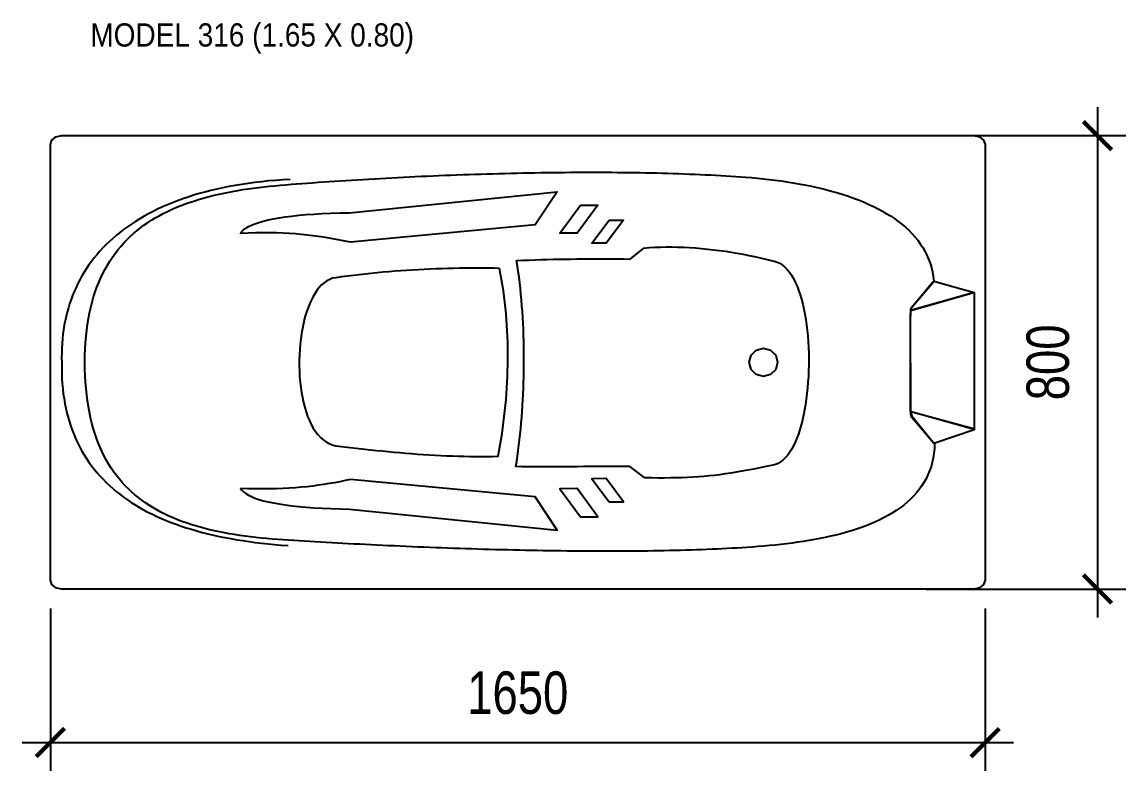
# Model space of a CAD drawing. Extents: x 2134 to 13747, y 1479 to 10829.
# Drawn here: x 11770 to 13718, y 5393 to 6714 of the extents above; entities that cross this region are included whole.
import ezdxf
from ezdxf.enums import TextEntityAlignment as Align

# ---------------------------------------------------------------- set-up
doc = ezdxf.new("R2010")
doc.units = 0
doc.layers.get('0').update_dxf_attribs({"linetype": 'CONTINUOUS'})
doc.layers.get('DEFPOINTS').update_dxf_attribs({"linetype": 'CONTINUOUS'})
for name, color, linetype in [('DIM', 4, 'CONTINUOUS'), ('DWGMODELS_COM', 250, 'CONTINUOUS'), ('TEXT', 3, 'CONTINUOUS')]:
    doc.layers.add(name, color=color, linetype=linetype)
doc.styles.add('KOTE', font='romrust.shx', dxfattribs={"width": 0.8})
doc.styles.add('SN0', font='Arial')
doc.dimstyles.new('CAD-BLOCK_COM_50', dxfattribs={"dimscale": 50, "dimtxt": 1.5, "dimasz": 1, "dimexe": 1, "dimexo": 1, "dimgap": 1, "dimtad": 1, "dimdec": 0, "dimzin": 1, "dimtxsty": 'KOTE', "dimblk": 'ARCHTICK', "dimcen": 0, "dimdle": 1, "dimclrd": 4, "dimclre": 4, "dimclrt": 7, "dimazin": 3, "dimtfac": 0.666667, "dimtdec": 0, "dimtix": 1, "dimtmove": 0, "dimatfit": 3, "dimtvp": 1, "dimtolj": 1})

# ---------------------------------------------------------------- blocks, each defined once
blk = doc.blocks.new('MODELO_316')
at = {"color": 0}
for points in [[(-6.4182, 1.5748), (-0.0779, 1.5748), (-0.0387, 1.5664), (-0.0107, 1.5443), (0, 1.5134), (0, -1.5134), (-0.0107, -1.5443), (-0.0387, -1.5664), (-0.0779, -1.5748), (-6.4182, -1.5748), (-6.4574, -1.5664), (-6.4854, -1.5443), (-6.4961, -1.5134), (-6.4961, 1.5134), (-6.4854, 1.5443), (-6.4574, 1.5664), (-6.4182, 1.5748)], [(-4.8593, 1.2339), (-4.8228, 1.2368), (-4.7859, 1.2397), (-4.7488, 1.2425), (-4.7113, 1.2453), (-4.6737, 1.248), (-4.6357, 1.2507), (-4.5976, 1.2534), (-4.5592, 1.256), (-4.5206, 1.2586), (-4.4817, 1.2612), (-4.4426, 1.2637), (-4.4034, 1.2662), (-4.3639, 1.2686), (-4.3243, 1.271), (-4.2845, 1.2733), (-4.2445, 1.2756), (-4.2043, 1.2778), (-4.164, 1.28), (-4.1235, 1.2822), (-4.0829, 1.2843), (-4.0422, 1.2863), (-4.0014, 1.2883), (-3.9604, 1.2903), (-3.9193, 1.2922), (-3.8782, 1.294), (-3.8369, 1.2958), (-3.7956, 1.2975), (-3.7541, 1.2992), (-3.7127, 1.3008), (-3.6711, 1.3024), (-3.6295, 1.3039), (-3.5879, 1.3053), (-3.5462, 1.3067), (-3.5045, 1.308), (-3.4628, 1.3093), (-3.4211, 1.3105), (-3.3794, 1.3116), (-3.3377, 1.3127), (-3.296, 1.3137), (-3.2543, 1.3147), (-3.2127, 1.3155), (-3.1711, 1.3163), (-3.1295, 1.3171), (-3.088, 1.3177), (-3.0466, 1.3183), (-3.0052, 1.3189), (-2.9639, 1.3193), (-2.9227, 1.3197), (-2.8816, 1.32), (-2.8406, 1.3203), (-2.7997, 1.3204), (-2.7589, 1.3205), (-2.7183, 1.3205), (-2.6778, 1.3205), (-2.6374, 1.3203), (-2.5972, 1.3201), (-2.5572, 1.3198), (-2.5173, 1.3194), (-2.4776, 1.3189), (-2.438, 1.3184), (-2.3987, 1.3178), (-2.3596, 1.3171), (-2.3207, 1.3163), (-2.282, 1.3154), (-2.2435, 1.3144), (-2.2052, 1.3133), (-2.1672, 1.3122), (-2.1295, 1.311), (-2.092, 1.3096), (-2.0547, 1.3082), (-2.0178, 1.3067), (-1.9811, 1.3051), (-1.9447, 1.3034), (-1.9086, 1.3016), (-1.8728, 1.2998), (-1.8373, 1.2978), (-1.8021, 1.2957), (-1.7673, 1.2936), (-1.7328, 1.2913), (-1.6987, 1.2889), (-1.6649, 1.2865), (-1.6649, 1.2865), (-1.6238, 1.2832), (-1.5826, 1.2795), (-1.5414, 1.2753), (-1.5002, 1.2707), (-1.4591, 1.2657), (-1.4181, 1.2602), (-1.3773, 1.2542), (-1.3367, 1.2477), (-1.2963, 1.2408), (-1.2562, 1.2333), (-1.2164, 1.2253), (-1.177, 1.2167), (-1.138, 1.2076), (-1.0994, 1.198), (-1.0614, 1.1878), (-1.0238, 1.177), (-0.9869, 1.1656), (-0.9505, 1.1537), (-0.9149, 1.1411), (-0.8799, 1.1279), (-0.8457, 1.114), (-0.8122, 1.0996), (-0.7796, 1.0844), (-0.7479, 1.0687), (-0.7171, 1.0522), (-0.6872, 1.035), (-0.6583, 1.0172), (-0.6305, 0.9986), (-0.6038, 0.9794), (-0.5781, 0.9594), (-0.5537, 0.9386), (-0.5304, 0.9171), (-0.5084, 0.8949), (-0.4877, 0.8718), (-0.4684, 0.848), (-0.4504, 0.8234), (-0.4338, 0.798), (-0.4187, 0.7718), (-0.4051, 0.7447), (-0.393, 0.7168), (-0.3825, 0.6881), (-0.3737, 0.6584), (-0.3665, 0.628), (-0.361, 0.5966), (-0.3573, 0.5644), (-0.3573, 0.5644), (-0.0757, 0.4851), (-0.0755, -0.4679), (-0.3506, -0.5623), (-0.3514, -0.5622), (-0.3514, -0.5623), (-0.3512, -0.5647), (-0.3527, -0.599), (-0.3559, -0.6321), (-0.3609, -0.6642), (-0.3677, -0.6952), (-0.376, -0.7252), (-0.3861, -0.7542), (-0.3977, -0.7821), (-0.4108, -0.8091), (-0.4254, -0.8351), (-0.4415, -0.8602), (-0.459, -0.8844), (-0.4778, -0.9076), (-0.498, -0.9299), (-0.5194, -0.9514), (-0.5421, -0.972), (-0.566, -0.9917), (-0.591, -1.0107), (-0.6171, -1.0288), (-0.6442, -1.0462), (-0.6724, -1.0628), (-0.7016, -1.0786), (-0.7316, -1.0937), (-0.7626, -1.1081), (-0.7944, -1.1218), (-0.8269, -1.1348), (-0.8603, -1.1471), (-0.8943, -1.1589), (-0.929, -1.1699), (-0.9643, -1.1804), (-1.0002, -1.1903), (-1.0366, -1.1996), (-1.0735, -1.2084), (-1.1109, -1.2166), (-1.1487, -1.2244), (-1.1868, -1.2316), (-1.2252, -1.2383), (-1.2639, -1.2446), (-1.3028, -1.2504), (-1.3419, -1.2558), (-1.3811, -1.2608), (-1.4205, -1.2654), (-1.4599, -1.2697), (-1.4992, -1.2735), (-1.5386, -1.2771), (-1.5779, -1.2803), (-1.617, -1.2832), (-1.656, -1.2859), (-1.656, -1.2859), (-1.6895, -1.288), (-1.7233, -1.29), (-1.7575, -1.2919), (-1.792, -1.2937), (-1.8269, -1.2954), (-1.8621, -1.2971), (-1.8976, -1.2986), (-1.9335, -1.3001), (-1.9696, -1.3015), (-2.006, -1.3027), (-2.0427, -1.3039), (-2.0797, -1.3051), (-2.117, -1.3061), (-2.1545, -1.3071), (-2.1923, -1.3079), (-2.2303, -1.3087), (-2.2685, -1.3095), (-2.307, -1.3101), (-2.3457, -1.3107), (-2.3847, -1.3111), (-2.4238, -1.3116), (-2.4631, -1.3119), (-2.5026, -1.3122), (-2.5423, -1.3124), (-2.5822, -1.3125), (-2.6222, -1.3125), (-2.6624, -1.3125), (-2.7027, -1.3124), (-2.7432, -1.3123), (-2.7838, -1.312), (-2.8246, -1.3118), (-2.8654, -1.3114), (-2.9064, -1.311), (-2.9474, -1.3105), (-2.9886, -1.31), (-3.0298, -1.3094), (-3.0711, -1.3087), (-3.1125, -1.308), (-3.1539, -1.3072), (-3.1954, -1.3064), (-3.237, -1.3055), (-3.2785, -1.3046), (-3.3201, -1.3036), (-3.3617, -1.3026), (-3.4034, -1.3015), (-3.445, -1.3003), (-3.4866, -1.2991), (-3.5282, -1.2979), (-3.5698, -1.2966), (-3.6114, -1.2952), (-3.6529, -1.2938), (-3.6944, -1.2924), (-3.7358, -1.2909), (-3.7771, -1.2894), (-3.8184, -1.2878), (-3.8596, -1.2862), (-3.9008, -1.2846), (-3.9418, -1.2829), (-3.9827, -1.2812), (-4.0235, -1.2794), (-4.0642, -1.2776), (-4.1048, -1.2758), (-4.1452, -1.2739), (-4.1855, -1.2721), (-4.2257, -1.2701), (-4.2657, -1.2682), (-4.3055, -1.2662), (-4.3451, -1.2641), (-4.3846, -1.2621), (-4.4238, -1.26), (-4.4629, -1.2579), (-4.5018, -1.2558), (-4.5404, -1.2536), (-4.5788, -1.2515), (-4.617, -1.2493), (-4.655, -1.247), (-4.6927, -1.2448), (-4.7301, -1.2425), (-4.7673, -1.2403), (-4.8042, -1.238), (-4.8408, -1.2356), (-4.8772, -1.2333), (-4.8772, -1.2333), (-4.9162, -1.2306), (-4.9548, -1.2277), (-4.9932, -1.2244), (-5.0312, -1.2207), (-5.0688, -1.2168), (-5.1061, -1.2124), (-5.143, -1.2077), (-5.1795, -1.2026), (-5.2155, -1.1971), (-5.2512, -1.1911), (-5.2865, -1.1848), (-5.3213, -1.1779), (-5.3556, -1.1706), (-5.3896, -1.1628), (-5.423, -1.1545), (-5.4559, -1.1456), (-5.4884, -1.1362), (-5.5204, -1.1263), (-5.5518, -1.1158), (-5.5827, -1.1047), (-5.6131, -1.093), (-5.6429, -1.0807), (-5.6721, -1.0678), (-5.7008, -1.0542), (-5.7289, -1.04), (-5.7564, -1.025), (-5.7833, -1.0094), (-5.8096, -0.9931), (-5.8353, -0.976), (-5.8603, -0.9582), (-5.8846, -0.9396), (-5.9083, -0.9203), (-5.9313, -0.9002), (-5.9536, -0.8792), (-5.9753, -0.8575), (-5.9962, -0.8349), (-6.0164, -0.8114), (-6.0359, -0.7871), (-6.0546, -0.7619), (-6.0726, -0.7358), (-6.0898, -0.7088), (-6.1062, -0.6808), (-6.1218, -0.6519), (-6.1367, -0.622), (-6.1507, -0.5912), (-6.1639, -0.5593), (-6.1763, -0.5265), (-6.1878, -0.4926), (-6.1985, -0.4577), (-6.2083, -0.4217), (-6.2172, -0.3846), (-6.2252, -0.3465), (-6.2323, -0.3072), (-6.2385, -0.2668), (-6.2438, -0.2253), (-6.2482, -0.1826), (-6.2516, -0.1388), (-6.254, -0.0937), (-6.2555, -0.0475), (-6.256, -0.0001), (-6.256, -0.0001), (-6.2555, 0.0471), (-6.2539, 0.093), (-6.2513, 0.1377), (-6.2477, 0.1812), (-6.2432, 0.2236), (-6.2376, 0.2648), (-6.2311, 0.3049), (-6.2236, 0.3439), (-6.2152, 0.3818), (-6.2059, 0.4186), (-6.1956, 0.4543), (-6.1845, 0.489), (-6.1725, 0.5227), (-6.1596, 0.5553), (-6.1458, 0.5869), (-6.1312, 0.6175), (-6.1158, 0.6472), (-6.0995, 0.6759), (-6.0825, 0.7037), (-6.0647, 0.7306), (-6.046, 0.7565), (-6.0267, 0.7816), (-6.0065, 0.8057), (-5.9857, 0.8291), (-5.9641, 0.8516), (-5.9418, 0.8732), (-5.9188, 0.8941), (-5.8952, 0.9141), (-5.8708, 0.9334), (-5.8459, 0.9519), (-5.8202, 0.9697), (-5.794, 0.9868), (-5.7671, 1.0031), (-5.7396, 1.0187), (-5.7116, 1.0337), (-5.683, 1.048), (-5.6538, 1.0616), (-5.6241, 1.0747), (-5.5938, 1.0871), (-5.563, 1.0989), (-5.5317, 1.1101), (-5.4999, 1.1207), (-5.4677, 1.1308), (-5.435, 1.1404), (-5.4018, 1.1495), (-5.3682, 1.158), (-5.3342, 1.1661), (-5.2997, 1.1736), (-5.2649, 1.1808), (-5.2297, 1.1875), (-5.1941, 1.1938), (-5.1581, 1.1996), (-5.1218, 1.2051), (-5.0852, 1.2102), (-5.0483, 1.215), (-5.011, 1.2194), (-4.9735, 1.2234), (-4.9357, 1.2272), (-4.8977, 1.2307), (-4.8593, 1.2339), (-4.8593, 1.2339)], [(-4.8308, 1.271), (-4.8812, 1.268), (-4.9308, 1.2642), (-4.9796, 1.2599), (-5.0275, 1.2549), (-5.0746, 1.2493), (-5.1209, 1.2431), (-5.1664, 1.2363), (-5.2111, 1.2288), (-5.2549, 1.2208), (-5.2979, 1.2122), (-5.3401, 1.203), (-5.3815, 1.1932), (-5.4221, 1.1828), (-5.4618, 1.1718), (-5.5008, 1.1603), (-5.5389, 1.1482), (-5.5762, 1.1355), (-5.6127, 1.1223), (-5.6483, 1.1086), (-5.6832, 1.0942), (-5.7172, 1.0794), (-5.7505, 1.064), (-5.7829, 1.0481), (-5.8145, 1.0316), (-5.8453, 1.0147), (-5.8752, 0.9972), (-5.9044, 0.9792), (-5.9327, 0.9607), (-5.9603, 0.9417), (-5.987, 0.9222), (-6.0129, 0.9022), (-6.0381, 0.8818), (-6.0624, 0.8608), (-6.0859, 0.8394), (-6.1086, 0.8175), (-6.1304, 0.7951), (-6.1515, 0.7723), (-6.1718, 0.749), (-6.1912, 0.7253), (-6.2099, 0.7011), (-6.2278, 0.6765), (-6.2448, 0.6515), (-6.2611, 0.626), (-6.2765, 0.6001), (-6.2911, 0.5737), (-6.305, 0.547), (-6.318, 0.5198), (-6.3302, 0.4922), (-6.3416, 0.4643), (-6.3523, 0.4359), (-6.3621, 0.4072), (-6.3711, 0.378), (-6.3793, 0.3485), (-6.3868, 0.3186), (-6.3934, 0.2883), (-6.3992, 0.2577), (-6.4043, 0.2267), (-6.4085, 0.1953), (-6.4119, 0.1636), (-6.4146, 0.1316), (-6.4164, 0.0992), (-6.4175, 0.0664), (-6.4177, 0.0334), (-6.4172, 0)], [(-5.1753, 0.8959), (-5.1662, 0.9083), (-5.1539, 0.9202), (-5.1386, 0.9317), (-5.1203, 0.9426), (-5.0988, 0.953), (-5.0743, 0.9629), (-5.0468, 0.9722), (-5.0162, 0.9809), (-4.9826, 0.9891), (-4.946, 0.9968), (-4.9064, 1.0038), (-4.8639, 1.0103), (-4.8183, 1.0161), (-4.7698, 1.0213), (-4.7184, 1.0259), (-4.664, 1.0299), (-4.6066, 1.0332), (-4.5464, 1.0359), (-4.4833, 1.0379), (-4.4172, 1.0392), (-4.4172, 1.0392), (-2.9741, 1.1848), (-3.1272, 0.955), (-4.4101, 0.8344), (-4.4476, 0.842), (-4.4849, 0.8492), (-4.5221, 0.8561), (-4.5594, 0.8625), (-4.5969, 0.8686), (-4.6348, 0.8742), (-4.6732, 0.8794), (-4.7124, 0.884), (-4.7524, 0.8881), (-4.7933, 0.8916), (-4.8355, 0.8946), (-4.8789, 0.8969), (-4.9238, 0.8985), (-4.9703, 0.8995), (-5.0185, 0.8997), (-5.0687, 0.8992), (-5.1209, 0.898), (-5.1753, 0.8959), (-5.1753, 0.8959)], [(-2.8122, 1.0927), (-2.6906, 1.0924), (-2.8358, 0.8967), (-2.9562, 0.8984), (-2.8122, 1.0927)], [(-2.6139, 0.9883), (-2.5139, 0.9881), (-2.6333, 0.8272), (-2.7322, 0.8286), (-2.6139, 0.9883)], [(-3.2559, 0.707), (-3.2129, 0.7089), (-3.1703, 0.7105), (-3.1279, 0.7121), (-3.0858, 0.7134), (-3.0439, 0.7146), (-3.0023, 0.7156), (-2.9608, 0.7164), (-2.9195, 0.7172), (-2.8784, 0.7178), (-2.8373, 0.7182), (-2.7963, 0.7185), (-2.7553, 0.7188), (-2.7144, 0.7189), (-2.6734, 0.7189), (-2.6324, 0.7189), (-2.5914, 0.7187), (-2.5502, 0.7185), (-2.509, 0.7182), (-2.4675, 0.7178), (-2.3723, 0.7937), (-2.3342, 0.7968), (-2.2954, 0.799), (-2.2561, 0.8005), (-2.2163, 0.8013), (-2.176, 0.8013), (-2.1355, 0.8005), (-2.0946, 0.7991), (-2.0535, 0.797), (-2.0122, 0.7943), (-1.9707, 0.7909), (-1.9292, 0.7869), (-1.8878, 0.7823), (-1.8463, 0.7771), (-1.805, 0.7713), (-1.7639, 0.765), (-1.723, 0.7581), (-1.6824, 0.7508), (-1.6422, 0.7429), (-1.6024, 0.7346), (-1.5631, 0.7258), (-1.5243, 0.7166), (-1.4861, 0.707), (-1.4656, 0.7034), (-1.4458, 0.697), (-1.427, 0.6879), (-1.409, 0.6761), (-1.3919, 0.6617), (-1.3757, 0.6449), (-1.3603, 0.6259), (-1.3457, 0.6046), (-1.3321, 0.5813), (-1.3192, 0.5561), (-1.3072, 0.529), (-1.2961, 0.5002), (-1.2857, 0.4698), (-1.2762, 0.438), (-1.2676, 0.4047), (-1.2597, 0.3703), (-1.2527, 0.3347), (-1.2465, 0.298), (-1.2411, 0.2605), (-1.2365, 0.2222), (-1.2327, 0.1833), (-1.2298, 0.1438), (-1.2276, 0.1038), (-1.2262, 0.0636), (-1.2256, 0.0232), (-1.2258, -0.0174), (-1.2268, -0.0578), (-1.2285, -0.0982), (-1.231, -0.1382), (-1.2343, -0.1779), (-1.2384, -0.217), (-1.2432, -0.2556), (-1.2488, -0.2934), (-1.2552, -0.3303), (-1.2623, -0.3663), (-1.2701, -0.4011), (-1.2787, -0.4348), (-1.2881, -0.4672), (-1.2981, -0.4981), (-1.309, -0.5274), (-1.3205, -0.5551), (-1.3328, -0.581), (-1.3458, -0.605), (-1.3595, -0.6269), (-1.3739, -0.6468), (-1.389, -0.6643), (-1.4049, -0.6795), (-1.4214, -0.6922), (-1.4387, -0.7023), (-1.4566, -0.7097), (-1.4753, -0.7142), (-1.4753, -0.7142), (-1.521, -0.7241), (-1.5651, -0.7333), (-1.6079, -0.7419), (-1.6493, -0.7498), (-1.6897, -0.7571), (-1.7291, -0.7638), (-1.7677, -0.77), (-1.8057, -0.7756), (-1.8433, -0.7806), (-1.8805, -0.7851), (-1.9177, -0.789), (-1.9548, -0.7925), (-1.9922, -0.7954), (-2.0299, -0.7979), (-2.0682, -0.7999), (-2.1071, -0.8015), (-2.1469, -0.8026), (-2.1876, -0.8033), (-2.2296, -0.8036), (-2.2729, -0.8036), (-2.3176, -0.8031), (-2.3641, -0.8023), (-2.4691, -0.7234), (-2.5032, -0.7232), (-2.5394, -0.7231), (-2.5776, -0.7232), (-2.6174, -0.7233), (-2.6586, -0.7236), (-2.701, -0.7239), (-2.7445, -0.7242), (-2.7887, -0.7246), (-2.8334, -0.725), (-2.8785, -0.7253), (-2.9236, -0.7256), (-2.9686, -0.7259), (-3.0132, -0.726), (-3.0572, -0.7261), (-3.1004, -0.726), (-3.1425, -0.7258), (-3.1834, -0.7254), (-3.2228, -0.7248), (-3.2604, -0.724), (-3.2604, -0.724), (-3.2548, -0.6876), (-3.2494, -0.6508), (-3.2444, -0.6135), (-3.2396, -0.5758), (-3.2351, -0.5376), (-3.231, -0.4991), (-3.2271, -0.4603), (-3.2235, -0.4211), (-3.2202, -0.3816), (-3.2172, -0.3418), (-3.2146, -0.3018), (-3.2122, -0.2615), (-3.2102, -0.221), (-3.2085, -0.1804), (-3.2071, -0.1396), (-3.206, -0.0987), (-3.2052, -0.0577), (-3.2048, -0.0166), (-3.2047, 0.0245), (-3.2049, 0.0657), (-3.2055, 0.1069), (-3.2064, 0.148), (-3.2076, 0.1891), (-3.2092, 0.2301), (-3.2111, 0.271), (-3.2134, 0.3118), (-3.216, 0.3524), (-3.219, 0.3929), (-3.2223, 0.4331), (-3.226, 0.4731), (-3.2301, 0.5129), (-3.2345, 0.5524), (-3.2393, 0.5915), (-3.2445, 0.6304), (-3.25, 0.6689), (-3.2559, 0.707)], [(-3.3748, 0.6527), (-3.4142, 0.6535), (-3.4538, 0.654), (-3.4936, 0.6544), (-3.5335, 0.6545), (-3.5735, 0.6544), (-3.6137, 0.654), (-3.6539, 0.6535), (-3.6943, 0.6527), (-3.7348, 0.6517), (-3.7754, 0.6505), (-3.816, 0.649), (-3.8568, 0.6473), (-3.8976, 0.6454), (-3.9384, 0.6433), (-3.9794, 0.6409), (-4.0204, 0.6383), (-4.0614, 0.6354), (-4.1024, 0.6323), (-4.1435, 0.629), (-4.1846, 0.6254), (-4.2257, 0.6216), (-4.2668, 0.6175), (-4.3079, 0.6132), (-4.349, 0.6086), (-4.3901, 0.6038), (-4.4312, 0.5988), (-4.4722, 0.5934), (-4.5132, 0.5879), (-4.5132, 0.5879), (-4.5346, 0.5836), (-4.5551, 0.5762), (-4.5747, 0.566), (-4.5934, 0.553), (-4.6112, 0.5375), (-4.628, 0.5194), (-4.644, 0.4991), (-4.659, 0.4766), (-4.673, 0.4521), (-4.6861, 0.4257), (-4.6983, 0.3975), (-4.7095, 0.3678), (-4.7197, 0.3366), (-4.7289, 0.304), (-4.7372, 0.2703), (-4.7444, 0.2356), (-4.7507, 0.2), (-4.7559, 0.1636), (-4.7602, 0.1266), (-4.7634, 0.0892), (-4.7655, 0.0514), (-4.7667, 0.0134), (-4.7667, -0.0245), (-4.7658, -0.0624), (-4.7637, -0.1001), (-4.7606, -0.1373), (-4.7564, -0.174), (-4.7512, -0.2101), (-4.7448, -0.2453), (-4.7374, -0.2796), (-4.7288, -0.3127), (-4.7191, -0.3447), (-4.7083, -0.3752), (-4.6964, -0.4042), (-4.6833, -0.4316), (-4.6691, -0.4571), (-4.6537, -0.4807), (-4.6372, -0.5022), (-4.6195, -0.5215), (-4.6006, -0.5383), (-4.5805, -0.5527), (-4.5593, -0.5644), (-4.5368, -0.5733), (-4.5132, -0.5792), (-4.5132, -0.5792), (-4.4731, -0.5841), (-4.4329, -0.5889), (-4.3926, -0.5937), (-4.3521, -0.5983), (-4.3116, -0.6028), (-4.271, -0.6072), (-4.2304, -0.6115), (-4.1897, -0.6157), (-4.1489, -0.6197), (-4.1082, -0.6235), (-4.0674, -0.6271), (-4.0266, -0.6306), (-3.9858, -0.6339), (-3.9451, -0.637), (-3.9044, -0.6398), (-3.8637, -0.6425), (-3.8231, -0.6449), (-3.7825, -0.647), (-3.7421, -0.6489), (-3.7017, -0.6505), (-3.6614, -0.6518), (-3.6213, -0.6528), (-3.5813, -0.6535), (-3.5414, -0.6539), (-3.5017, -0.654), (-3.4622, -0.6538), (-3.4228, -0.6531), (-3.3836, -0.6522), (-3.3836, -0.6522), (-3.3765, -0.6131), (-3.3697, -0.5739), (-3.3633, -0.5346), (-3.3573, -0.4953), (-3.3517, -0.4559), (-3.3464, -0.4165), (-3.3416, -0.3769), (-3.3372, -0.3374), (-3.3332, -0.2978), (-3.3296, -0.2581), (-3.3265, -0.2184), (-3.3238, -0.1787), (-3.3215, -0.1389), (-3.3196, -0.0992), (-3.3182, -0.0594), (-3.3172, -0.0196), (-3.3167, 0.0202), (-3.3167, 0.06), (-3.3171, 0.0997), (-3.318, 0.1395), (-3.3194, 0.1792), (-3.3212, 0.219), (-3.3236, 0.2586), (-3.3264, 0.2983), (-3.3297, 0.3379), (-3.3335, 0.3775), (-3.3378, 0.417), (-3.3427, 0.4565), (-3.348, 0.4959), (-3.3539, 0.5352), (-3.3603, 0.5744), (-3.3673, 0.6136), (-3.3748, 0.6527), (-3.3748, 0.6527)], [(-0.5133, 0.3788), (-0.3611, 0.5609)], [(-0.5098, 0.3838), (-0.3571, 0.5625)], [(-0.0763, 0.4843), (-0.5177, 0.3597)], [(-0.0708, 0.4862), (-0.5164, 0.3581)], [(-0.5176, 0.3001), (-0.5173, 0.34), (-0.517, 0.3656), (-0.5098, 0.3838)], [(-0.5179, 0.3334), (-0.5174, 0.3493), (-0.5157, 0.3664), (-0.5133, 0.3788)], [(-0.5163, -0.3412), (-0.5179, 0.3334)], [(-0.5176, -0.2945), (-0.5176, 0.3001)], [(-1.5406, 0.0987), (-1.491, 0.0852), (-1.4556, 0.0499), (-1.4421, 0.0003), (-1.4556, -0.0494), (-1.491, -0.0847), (-1.5406, -0.0982), (-1.5902, -0.0847), (-1.6255, -0.0494), (-1.639, 0.0003), (-1.6255, 0.0499), (-1.5902, 0.0852), (-1.5406, 0.0987)], [(-6.4172, 0), (-6.4175, -0.0379), (-6.4169, -0.0752), (-6.4155, -0.1118), (-6.4132, -0.1478), (-6.4101, -0.1833), (-6.4061, -0.2181), (-6.4012, -0.2523), (-6.3954, -0.2859), (-6.3889, -0.3189), (-6.3814, -0.3513), (-6.3732, -0.3831), (-6.3641, -0.4143), (-6.3541, -0.4449), (-6.3434, -0.4749), (-6.3318, -0.5044), (-6.3194, -0.5332), (-6.3062, -0.5615), (-6.2921, -0.5891), (-6.2773, -0.6162), (-6.2617, -0.6427), (-6.2452, -0.6687), (-6.228, -0.6941), (-6.21, -0.7189), (-6.1912, -0.7431), (-6.1716, -0.7668), (-6.1512, -0.7899), (-6.1301, -0.8124), (-6.1082, -0.8344), (-6.0856, -0.8558), (-6.0621, -0.8767), (-6.038, -0.897), (-6.013, -0.9168), (-5.9874, -0.936), (-5.9609, -0.9547), (-5.9338, -0.9728), (-5.9059, -0.9904), (-5.8773, -1.0074), (-5.848, -1.0239), (-5.8179, -1.0399), (-5.7871, -1.0554), (-5.7556, -1.0703), (-5.7234, -1.0847), (-5.6905, -1.0985), (-5.6569, -1.1119), (-5.6226, -1.1247), (-5.5877, -1.137), (-5.552, -1.1488), (-5.5156, -1.16), (-5.4786, -1.1708), (-5.4409, -1.181), (-5.4025, -1.1908), (-5.3635, -1.2), (-5.3238, -1.2088), (-5.2834, -1.217), (-5.2424, -1.2247), (-5.2008, -1.232), (-5.1585, -1.2387), (-5.1156, -1.245), (-5.072, -1.2507), (-5.0278, -1.256), (-4.9829, -1.2608), (-4.9375, -1.2651), (-4.8914, -1.269), (-4.8447, -1.2723)], [(-0.5095, -0.3824), (-0.516, -0.3598), (-0.5176, -0.3271), (-0.5176, -0.2945)], [(-0.5025, -0.3839), (-0.5059, -0.3738), (-0.5111, -0.3576), (-0.5163, -0.3412)], [(-0.0708, -0.465), (-0.516, -0.3444)], [(-0.0763, -0.467), (-0.5147, -0.3429)], [(-0.3564, -0.5648), (-0.5095, -0.3824)], [(-0.3534, -0.5663), (-0.5025, -0.3839)], [(-5.1753, -0.8759), (-5.1662, -0.8884), (-5.1539, -0.9003), (-5.1386, -0.9117), (-5.1203, -0.9227), (-5.0988, -0.9331), (-5.0743, -0.9429), (-5.0468, -0.9522), (-5.0162, -0.961), (-4.9826, -0.9692), (-4.946, -0.9768), (-4.9064, -0.9839), (-4.8639, -0.9903), (-4.8183, -0.9962), (-4.7698, -1.0014), (-4.7184, -1.006), (-4.664, -1.01), (-4.6066, -1.0133), (-4.5464, -1.016), (-4.4833, -1.018), (-4.4172, -1.0193), (-4.4172, -1.0193), (-2.9741, -1.1649), (-3.1272, -0.9351), (-4.4101, -0.8145), (-4.4476, -0.822), (-4.4849, -0.8293), (-4.5221, -0.8361), (-4.5594, -0.8426), (-4.5969, -0.8487), (-4.6348, -0.8543), (-4.6732, -0.8594), (-4.7124, -0.8641), (-4.7524, -0.8682), (-4.7933, -0.8717), (-4.8355, -0.8746), (-4.8789, -0.877), (-4.9238, -0.8786), (-4.9703, -0.8796), (-5.0185, -0.8798), (-5.0687, -0.8793), (-5.1209, -0.878), (-5.1753, -0.8759), (-5.1753, -0.8759)], [(-2.6139, -0.9684), (-2.5139, -0.9682), (-2.6333, -0.8073), (-2.7322, -0.8087), (-2.6139, -0.9684)], [(-2.8122, -1.0728), (-2.6906, -1.0725), (-2.8358, -0.8768), (-2.9562, -0.8785), (-2.8122, -1.0728)]]:
    blk.add_lwpolyline(points, dxfattribs=at)
blk = doc.blocks.new('_ARCHTICK')
at = {"color": 0, "linetype": 'BYBLOCK', "const_width": 0.15}
blk.add_lwpolyline([(-0.5, -0.5), (0.5, 0.5)], dxfattribs=at)
blk = doc.blocks.new('*D65')
at = {"layer": 'DEFPOINTS', "color": 0}
for p in [(11819.6, 5729.3), (13469.6, 5729.3), (13469.6, 5442.8)]:
    blk.add_point(p, dxfattribs=at)
at = {"layer": 'DIM', "color": 4}
for p, q in [((11819.6, 5679.3), (11819.6, 5392.8)), ((13469.6, 5679.3), (13469.6, 5392.8)), ((11769.6, 5442.8), (13519.6, 5442.8))]:
    blk.add_line(p, q, dxfattribs=at)
at = {"layer": 'DIM', "color": 4, "xscale": 50, "yscale": 50, "zscale": 50, "rotation": 180}
blk.add_blockref('_ARCHTICK', (11819.6, 5442.8), dxfattribs=at)
at = {"layer": 'DIM', "color": 4, "xscale": 50, "yscale": 50, "zscale": 50}
blk.add_blockref('_ARCHTICK', (13469.6, 5442.8), dxfattribs=at)
at = {"layer": 'DIM', "color": 7, "insert": (12644.6, 5530.3), "char_height": 75, "attachment_point": 5, "style": 'KOTE'}
blk.add_mtext('\\A1;1650', dxfattribs=at)
blk = doc.blocks.new('*D75')
at = {"layer": 'DEFPOINTS', "color": 0}
for p in [(13315.3, 6513.7), (13315.3, 5713.7), (13668.1, 5713.7)]:
    blk.add_point(p, dxfattribs=at)
at = {"layer": 'DIM', "color": 4}
for p, q in [((13668.1, 6563.7), (13668.1, 5663.7)), ((13365.3, 6513.7), (13718.1, 6513.7)), ((13365.3, 5713.7), (13718.1, 5713.7))]:
    blk.add_line(p, q, dxfattribs=at)
at = {"layer": 'DIM', "color": 4, "xscale": 50, "yscale": 50, "zscale": 50}
for p, rotation in [((13668.1, 6513.7), 90), ((13668.1, 5713.7), 270)]:
    blk.add_blockref('_ARCHTICK', p, dxfattribs=dict(at, rotation=rotation))
at = {"layer": 'DIM', "color": 7, "insert": (13580.6, 6113.7), "char_height": 75, "attachment_point": 5, "rotation": 90, "style": 'KOTE'}
blk.add_mtext('\\A1;800', dxfattribs=at)

msp = doc.modelspace()

# ---------------------------------------------------------------- block references
at = {"layer": 'DWGMODELS_COM', "xscale": 253.9999996921212, "yscale": 253.9999996921212, "zscale": 253.9999996921212}
msp.add_blockref('MODELO_316', (13469.6, 6113.7), dxfattribs=at)

# ---------------------------------------------------------------- texts
at = {"layer": 'TEXT', "color": 7, "style": 'SN0', "width": 0.863315}
msp.add_text('MODEL 316 (1.65 X 0.80)', height=40.982, dxfattribs=at).set_placement((12175.8, 6691.4), align=Align.MIDDLE_CENTER)

# ---------------------------------------------------------------- dimensions: what is measured, and where the dimension line sits
at = {"layer": 'DIM'}
dim = msp.add_linear_dim(base=(13668.1, 5713.7), p1=(13315.3, 6513.7), p2=(13315.3, 5713.7), angle=90, dimstyle='CAD-BLOCK_COM_50', dxfattribs=at)
dim.commit()
dim.dimension.update_dxf_attribs({"geometry": '*D75', "text_midpoint": (13580.6, 6113.7)})
dim = msp.add_linear_dim(base=(13469.6, 5442.8), p1=(11819.6, 5729.3), p2=(13469.6, 5729.3), dimstyle='CAD-BLOCK_COM_50', dxfattribs=at)
dim.commit()
dim.dimension.update_dxf_attribs({"geometry": '*D65', "text_midpoint": (12644.6, 5530.3)})

doc.saveas('drawing.dxf')
